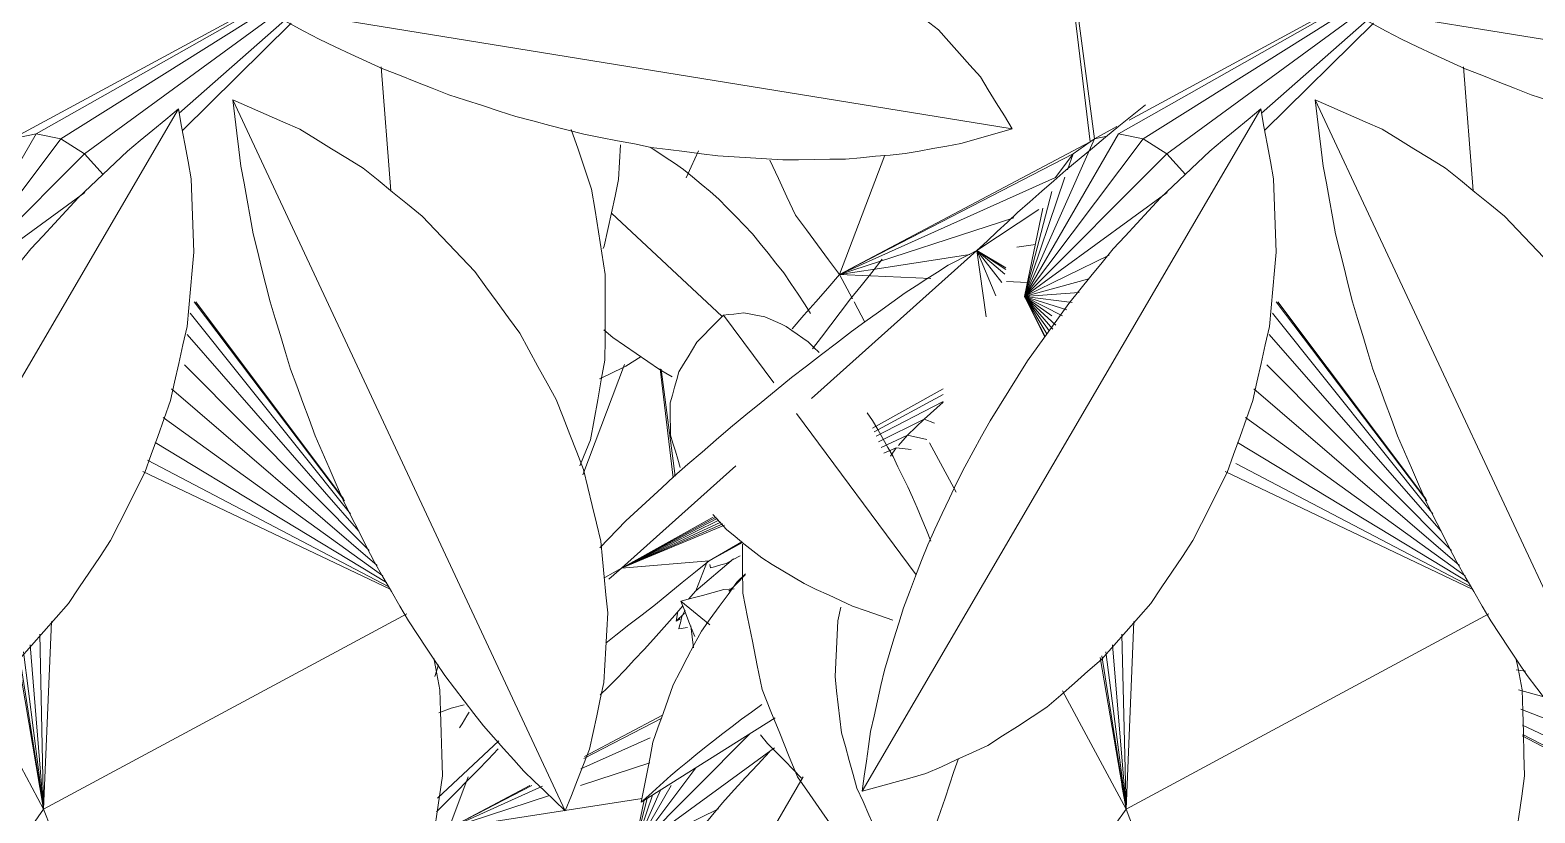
# Model space of a CAD drawing. Header units: metres. Extents: x 13.9 to 26.7, y -0.2 to 3.2.
# Drawn here: x 21.2077 to 21.3138, y 0.5748 to 0.63 of the extents above; entities that cross this region are included whole.
import ezdxf

# ---------------------------------------------------------------- set-up
doc = ezdxf.new("R2010")
doc.units = ezdxf.units.M
doc.layers.add('Importações nas famílias', color=10, linetype='Continuous', lineweight=5)
doc.layers.add('Vegetação', color=7, linetype='Continuous', lineweight=5)

# ---------------------------------------------------------------- blocks, each defined once
blk = doc.blocks.new('Planta_pergolado_12200 - plantas pergolado_skp_Component_12-V2603-Corte 1')
at = {"layer": 'Importações nas famílias'}
for p, q in [((21.23654, 0.5819), (21.23741, 0.58222)), ((21.23741, 0.58222), (21.23832, 0.58245)), ((21.23645, 0.57589), (21.24076, 0.57991)), ((21.21486, 0.55581), (21.21969, 0.56031))]:
    blk.add_line(p, q, dxfattribs=at)
at = {"layer": 'Importações nas famílias', "flags": 128}
for points in [[(21.24072, 0.57935), (21.24001, 0.57861), (21.23929, 0.57786)], [(21.23929, 0.57786), (21.23854, 0.57711), (21.2378, 0.57635), (21.23705, 0.57559), (21.23639, 0.57492)], [(21.21556, 0.55943), (21.21584, 0.5603), (21.21611, 0.56117), (21.21639, 0.56205)], [(21.22047, 0.56003), (21.22016, 0.55977), (21.21958, 0.55928)], [(21.21486, 0.55581), (21.21503, 0.55671), (21.21521, 0.55762), (21.21539, 0.55852), (21.21556, 0.55943)], [(21.21958, 0.55928), (21.21909, 0.55888), (21.2186, 0.55849), (21.21811, 0.55809), (21.21762, 0.5577)], [(21.21762, 0.5577), (21.21722, 0.55741), (21.21682, 0.55712), (21.21643, 0.55682), (21.21603, 0.55653)], [(21.21603, 0.55653), (21.21574, 0.55635), (21.21544, 0.55617), (21.21515, 0.55599), (21.21486, 0.55581)]]:
    blk.add_lwpolyline(points, dxfattribs=at)
blk = doc.blocks.new('Planta_pergolado_12200 - plantas pergolado_skp_Component_12-V2604-Corte 1')
at = {"layer": 'Importações nas famílias'}
for p, q in [((21.2566, 0.60991), (21.26014, 0.60513)), ((21.26175, 0.60297), (21.27017, 0.5916)), ((21.26673, 0.60303), (21.26711, 0.60248))]:
    blk.add_line(p, q, dxfattribs=at)
at = {"layer": 'Importações nas famílias', "flags": 128}
for points in [[(21.25473, 0.608), (21.2552, 0.60848), (21.25567, 0.60896), (21.25613, 0.60943), (21.2566, 0.60991)], [(21.2566, 0.60991), (21.25696, 0.60995), (21.25732, 0.60998), (21.25767, 0.61002), (21.25803, 0.61006)], [(21.25803, 0.61006), (21.2584, 0.60999), (21.25877, 0.60992), (21.25914, 0.60985), (21.25951, 0.60979)], [(21.25951, 0.60979), (21.25989, 0.60962), (21.26027, 0.60945), (21.26065, 0.60928), (21.26102, 0.6091)], [(21.26102, 0.6091), (21.26141, 0.60883), (21.26179, 0.60856), (21.26218, 0.60829), (21.26256, 0.60802)], [(21.25346, 0.60592), (21.25378, 0.60644), (21.2541, 0.60696), (21.25441, 0.60748), (21.25473, 0.608)], [(21.26256, 0.60802), (21.26294, 0.60765), (21.26333, 0.60728)], [(21.25284, 0.60372), (21.253, 0.60427), (21.25315, 0.60482), (21.25331, 0.60537), (21.25346, 0.60592)], [(21.25287, 0.60146), (21.25286, 0.60203), (21.25285, 0.60259), (21.25285, 0.60316), (21.25284, 0.60372)], [(21.26711, 0.60248), (21.26747, 0.60184), (21.26783, 0.60121), (21.26819, 0.60057), (21.26855, 0.59994)], [(21.25355, 0.59918), (21.25338, 0.59975), (21.25321, 0.60032), (21.25304, 0.60089), (21.25287, 0.60146)], [(21.26855, 0.59994), (21.26889, 0.59923), (21.26924, 0.59852), (21.26958, 0.59781), (21.26992, 0.59709)], [(21.26992, 0.59709), (21.27025, 0.59632), (21.27057, 0.59554), (21.2709, 0.59476), (21.27122, 0.59398)], [(21.2568, 0.5948), (21.25632, 0.59534), (21.25584, 0.59587)], [(21.25929, 0.5928), (21.25867, 0.5933), (21.25804, 0.5938), (21.25742, 0.5943), (21.2568, 0.5948)], [(21.26228, 0.59099), (21.26153, 0.59144), (21.26078, 0.59189), (21.26004, 0.59235), (21.25929, 0.5928)], [(21.2657, 0.58941), (21.26485, 0.5898), (21.26399, 0.5902), (21.26314, 0.59059), (21.26228, 0.59099)], [(21.26854, 0.58842), (21.26759, 0.58875), (21.26665, 0.58908), (21.2657, 0.58941)]]:
    blk.add_lwpolyline(points, dxfattribs=at)
blk = doc.blocks.new('Planta_pergolado_12200 - plantas pergolado_skp_Component_12-V2605-Corte 1')
at = {"layer": 'Importações nas famílias'}
for p, q in [((21.25663, 0.59058), (21.25736, 0.59062)), ((21.25563, 0.5881), (21.2536, 0.58975)), ((21.25971, 0.57973), (21.2592, 0.58035)), ((21.28518, 0.56399), (21.27889, 0.56912))]:
    blk.add_line(p, q, dxfattribs=at)
at = {"layer": 'Importações nas famílias', "flags": 128}
for points in [[(21.2536, 0.58975), (21.25436, 0.58996), (21.25512, 0.59016), (21.25587, 0.59037), (21.25663, 0.59058)], [(21.25458, 0.58726), (21.25433, 0.58788), (21.25409, 0.5885), (21.25385, 0.58912), (21.2536, 0.58975)], [(21.2621, 0.5773), (21.2615, 0.57791), (21.26091, 0.57852), (21.26031, 0.57912), (21.25971, 0.57973)], [(21.28268, 0.57214), (21.28305, 0.57114), (21.28342, 0.57013), (21.2838, 0.56913), (21.28417, 0.56812)], [(21.2778, 0.5669), (21.27692, 0.56735), (21.27603, 0.56779)], [(21.28417, 0.56812), (21.28442, 0.56709), (21.28468, 0.56606), (21.28493, 0.56502), (21.28518, 0.56399)], [(21.28145, 0.56534), (21.28054, 0.56573), (21.27962, 0.56612), (21.27871, 0.56651), (21.2778, 0.5669)], [(21.28518, 0.56399), (21.28425, 0.56433), (21.28332, 0.56467), (21.28238, 0.565), (21.28145, 0.56534)]]:
    blk.add_lwpolyline(points, dxfattribs=at)
blk = doc.blocks.new('Planta_pergolado_12200 - plantas pergolado_skp_Component_17-V2606-Corte 1')
at = {"layer": 'Importações nas famílias'}
for p, q in [((21.2573, 0.59274), (21.25466, 0.59048)), ((21.25466, 0.59048), (21.25547, 0.59259)), ((21.25697, 0.59045), (21.25748, 0.59094)), ((21.25748, 0.59094), (21.25813, 0.59162)), ((21.25414, 0.5899), (21.25466, 0.59048)), ((21.25391, 0.58913), (21.25366, 0.58868))]:
    blk.add_line(p, q, dxfattribs=at)
at = {"layer": 'Importações nas famílias', "flags": 128}
for points in [[(21.26779, 0.61384), (21.26705, 0.61291), (21.2663, 0.61197), (21.26556, 0.61104), (21.26482, 0.6101)], [(21.26482, 0.6101), (21.26416, 0.60923), (21.26351, 0.60836), (21.26287, 0.60752)], [(21.25167, 0.58708), (21.25242, 0.58793), (21.25316, 0.58878), (21.25373, 0.58942)], [(21.25366, 0.58868), (21.25361, 0.58846), (21.25356, 0.58824), (21.25351, 0.58802), (21.25346, 0.5878)], [(21.25346, 0.5878), (21.25361, 0.58783), (21.25376, 0.58785), (21.25391, 0.58788), (21.25406, 0.5879)], [(21.249, 0.58421), (21.24967, 0.58493), (21.25033, 0.58565), (21.251, 0.58636), (21.25167, 0.58708)], [(21.24792, 0.58315), (21.24846, 0.58368), (21.249, 0.58421)]]:
    blk.add_lwpolyline(points, dxfattribs=at)
blk = doc.blocks.new('Planta_pergolado_12200 - plantas pergolado_skp_Component_16-V2607-Corte 1')
for name in ['Planta_pergolado_12200 - plantas pergolado_skp_Component_17-V2606-Corte 1', 'Planta_pergolado_12200 - plantas pergolado_skp_Component_12-V2604-Corte 1', 'Planta_pergolado_12200 - plantas pergolado_skp_Component_12-V2605-Corte 1', 'Planta_pergolado_12200 - plantas pergolado_skp_Component_12-V2603-Corte 1']:
    blk.add_blockref(name, (0, 0))
blk = doc.blocks.new('Planta_pergolado_12200 - plantas pergolado_skp_Component_12-V27-Corte 1')
at = {"layer": 'Importações nas famílias'}
for p, q in [((16.63329, 0.59656), (16.6327, 0.59712)), ((16.63329, 0.59656), (16.63316, 0.59726)), ((16.633, 0.59674), (16.63329, 0.59656))]:
    blk.add_line(p, q, dxfattribs=at)
blk = doc.blocks.new('Planta_pergolado_12200 - plantas pergolado_skp_Component_16-V2611-Corte 1')
at = {"extrusion": (0, 0, -1), "zscale": -0.9999999999999998}
blk.add_blockref('Planta_pergolado_12200 - plantas pergolado_skp_Component_12-V27-Corte 1', (-37.88655, -0.00822), dxfattribs=at)
blk = doc.blocks.new('Planta_pergolado_12200 - plantas pergolado_skp_Component_12-V107-Corte 1')
at = {"layer": 'Importações nas famílias'}
blk.add_line((16.65029, 0.59268), (16.65004, 0.5935), dxfattribs=at)
blk = doc.blocks.new('Planta_pergolado_12200 - plantas pergolado_skp_Component_16-V2652-Corte 1')
at = {"extrusion": (0, 0, -1), "zscale": -0.9999999999999998}
blk.add_blockref('Planta_pergolado_12200 - plantas pergolado_skp_Component_12-V107-Corte 1', (-37.88655, -0.00822), dxfattribs=at)
blk = doc.blocks.new('Planta_pergolado_12200 - plantas pergolado_skp_Component_17-V2655-Corte 1')
at = {"layer": 'Importações nas famílias'}
for p, q in [((21.3131, 0.58482), (21.31246, 0.58492)), ((21.31441, 0.58302), (21.31262, 0.58352)), ((21.31616, 0.58084), (21.31277, 0.58214)), ((21.32025, 0.57636), (21.31288, 0.58027)), ((21.31817, 0.57854), (21.3129, 0.58102)), ((21.31982, 0.57678), (21.31291, 0.58037))]:
    blk.add_line(p, q, dxfattribs=at)
blk = doc.blocks.new('Planta_pergolado_12200 - plantas pergolado_skp_Component_16-V2656-Corte 1')
blk.add_blockref('Planta_pergolado_12200 - plantas pergolado_skp_Component_17-V2655-Corte 1', (0, 0))
blk = doc.blocks.new('Planta_pergolado_12200 - plantas pergolado_skp_-V2661-Corte 1')
for name in ['Planta_pergolado_12200 - plantas pergolado_skp_Component_16-V2652-Corte 1', 'Planta_pergolado_12200 - plantas pergolado_skp_Component_16-V2656-Corte 1']:
    blk.add_blockref(name, (0, 0))
blk = doc.blocks.new('Planta_pergolado_12200 - plantas pergolado_skp_-V2662-Corte 1')
for name in ['Planta_pergolado_12200 - plantas pergolado_skp_-V2661-Corte 1', 'Planta_pergolado_12200 - plantas pergolado_skp_Component_16-V2611-Corte 1', 'Planta_pergolado_12200 - plantas pergolado_skp_Component_16-V2607-Corte 1']:
    blk.add_blockref(name, (0, 0))
blk = doc.blocks.new('Planta_pergolado_12200 - plantas pergolado_skp_Component_12-V154-Corte 1')
at = {"layer": 'Importações nas famílias'}
for p, q in [((16.62168, 0.59755), (16.62189, 0.5966)), ((16.61658, 0.57757), (16.61507, 0.58247))]:
    blk.add_line(p, q, dxfattribs=at)
at = {"layer": 'Importações nas famílias', "flags": 128}
for points in [[(16.62189, 0.5966), (16.62194, 0.59561), (16.62199, 0.59463), (16.62204, 0.59365), (16.62209, 0.59266)], [(16.62209, 0.59266), (16.62198, 0.59167), (16.62186, 0.59068), (16.62175, 0.58969), (16.62164, 0.5887)], [(16.62164, 0.5887), (16.62136, 0.58773), (16.62109, 0.58675), (16.62082, 0.58578), (16.62055, 0.5848)], [(16.61402, 0.58505), (16.61371, 0.58599), (16.6134, 0.5869)], [(16.6153, 0.58129), (16.61498, 0.58223), (16.61466, 0.58317), (16.61434, 0.58411), (16.61402, 0.58505)], [(16.62055, 0.5848), (16.62012, 0.58387), (16.6197, 0.58293), (16.61928, 0.582), (16.61885, 0.58106)], [(16.61658, 0.57757), (16.61626, 0.5785), (16.61594, 0.57943), (16.61562, 0.58036), (16.6153, 0.58129)], [(16.61885, 0.58106), (16.61828, 0.58019), (16.61772, 0.57932), (16.61715, 0.57844), (16.61658, 0.57757)]]:
    blk.add_lwpolyline(points, dxfattribs=at)
blk = doc.blocks.new('Planta_pergolado_12200 - plantas pergolado_skp_Component_12-V155-Corte 1')
at = {"layer": 'Importações nas famílias'}
for p, q in [((16.62841, 0.5999), (16.629, 0.59931)), ((16.63574, 0.58382), (16.62631, 0.58976))]:
    blk.add_line(p, q, dxfattribs=at)
at = {"layer": 'Importações nas famílias', "flags": 128}
for points in [[(16.629, 0.59931), (16.62963, 0.59845), (16.63025, 0.59759), (16.63088, 0.59673), (16.63151, 0.59587)], [(16.63151, 0.59587), (16.63201, 0.59492), (16.63251, 0.59398), (16.633, 0.59303), (16.6335, 0.59208)], [(16.6335, 0.59208), (16.63385, 0.59107), (16.63421, 0.59006), (16.63457, 0.58905), (16.63492, 0.58804)], [(16.62869, 0.58966), (16.62797, 0.59017), (16.62726, 0.59069)], [(16.6313, 0.58764), (16.63065, 0.58814), (16.62999, 0.58865), (16.62934, 0.58915), (16.62869, 0.58966)], [(16.63366, 0.58569), (16.63307, 0.58618), (16.63248, 0.58666), (16.63189, 0.58715), (16.6313, 0.58764)], [(16.63492, 0.58804), (16.63512, 0.58698), (16.63533, 0.58593), (16.63553, 0.58487), (16.63574, 0.58382)], [(16.63574, 0.58382), (16.63522, 0.58429), (16.6347, 0.58475), (16.63418, 0.58522), (16.63366, 0.58569)]]:
    blk.add_lwpolyline(points, dxfattribs=at)
blk = doc.blocks.new('Planta_pergolado_12200 - plantas pergolado_skp_Component_17-V2685-Corte 1')
at = {"layer": 'Importações nas famílias'}
for p, q in [((21.27446, 0.61445), (21.27883, 0.61734)), ((21.27446, 0.61445), (21.26281, 0.60404)), ((21.2751, 0.60979), (21.27446, 0.61445)), ((21.27579, 0.61126), (21.27446, 0.61445)), ((21.2762, 0.6122), (21.27446, 0.61445)), ((21.27642, 0.61279), (21.27446, 0.61445)), ((21.2765, 0.61312), (21.27446, 0.61445)), ((21.27649, 0.61324), (21.27446, 0.61445)), ((21.2671, 0.60194), (21.27207, 0.60471)), ((21.27207, 0.60431), (21.26721, 0.60169)), ((21.27207, 0.60381), (21.26735, 0.60137)), ((21.27074, 0.60257), (21.27207, 0.60377)), ((21.26753, 0.60099), (21.27074, 0.60257)), ((21.26957, 0.60144), (21.27074, 0.60257)), ((21.27147, 0.6023), (21.27074, 0.60257)), ((21.26771, 0.60058), (21.26957, 0.60144)), ((21.26892, 0.60073), (21.26957, 0.60144)), ((21.27092, 0.60114), (21.26957, 0.60144)), ((21.26876, 0.60056), (21.26789, 0.60018)), ((21.26876, 0.60056), (21.26837, 0.59998)), ((21.26876, 0.60056), (21.26982, 0.60043)), ((21.25747, 0.59928), (21.24941, 0.59208)), ((21.25609, 0.59568), (21.24941, 0.59208)), ((21.24941, 0.59208), (21.25588, 0.59568)), ((21.25616, 0.59557), (21.24941, 0.59208)), ((21.24941, 0.59208), (21.25628, 0.59546)), ((21.24941, 0.59208), (21.25642, 0.59533)), ((21.25655, 0.5952), (21.24941, 0.59208)), ((21.25666, 0.5951), (21.24941, 0.59208)), ((21.2579, 0.59394), (21.25558, 0.5926)), ((21.25558, 0.5926), (21.25793, 0.59391)), ((21.25558, 0.5926), (21.25794, 0.59389)), ((21.24941, 0.59208), (21.24852, 0.59131)), ((21.25558, 0.5926), (21.24941, 0.59208))]:
    blk.add_line(p, q, dxfattribs=at)
at = {"layer": 'Importações nas famílias', "flags": 128}
for points in [[(21.28634, 0.62471), (21.28539, 0.62396), (21.28445, 0.62322)], [(21.28445, 0.62322), (21.28352, 0.62244), (21.28259, 0.62167), (21.28166, 0.6209), (21.28073, 0.62012)], [(21.28073, 0.62012), (21.27988, 0.61937), (21.27903, 0.61863), (21.27818, 0.61788), (21.27732, 0.61713)], [(21.27732, 0.61713), (21.27661, 0.61646), (21.27589, 0.61579), (21.27517, 0.61512), (21.27446, 0.61445)], [(21.27446, 0.61445), (21.27395, 0.61419), (21.27345, 0.61394), (21.27295, 0.61368), (21.27244, 0.61343)], [(21.27244, 0.61343), (21.27168, 0.61294), (21.27093, 0.61245), (21.27017, 0.61196), (21.26941, 0.61147)], [(21.26941, 0.61147), (21.26846, 0.61079), (21.26752, 0.61011), (21.26657, 0.60943), (21.26562, 0.60875)], [(21.26562, 0.60875), (21.26456, 0.60794), (21.26351, 0.60713), (21.26245, 0.60631), (21.26139, 0.6055)], [(21.26139, 0.6055), (21.26032, 0.60462), (21.25925, 0.60375), (21.25817, 0.60287), (21.2571, 0.60199)], [(21.2571, 0.60199), (21.25609, 0.60113), (21.25509, 0.60026), (21.25409, 0.5994), (21.25309, 0.59853)], [(21.25309, 0.59853), (21.25225, 0.59775), (21.25141, 0.59697), (21.25056, 0.59619), (21.24972, 0.59541)], [(21.24972, 0.59541), (21.24911, 0.59478), (21.2485, 0.59415), (21.24789, 0.59352)], [(21.25679, 0.59241), (21.25728, 0.59269), (21.25778, 0.59296)], [(21.24825, 0.59142), (21.24883, 0.59175), (21.24941, 0.59208)], [(21.2518, 0.58952), (21.25275, 0.59029), (21.25369, 0.59106), (21.25463, 0.59183), (21.25558, 0.5926)], [(21.25563, 0.59235), (21.25566, 0.59223), (21.25569, 0.5921)], [(21.25569, 0.5921), (21.25597, 0.59218), (21.25624, 0.59226), (21.25651, 0.59234), (21.25679, 0.59241)], [(21.2483, 0.58681), (21.24901, 0.58736), (21.24994, 0.58808), (21.25087, 0.5888), (21.2518, 0.58952)], [(21.23868, 0.58195), (21.23852, 0.58167), (21.23835, 0.58139), (21.23818, 0.58111), (21.23801, 0.58083)]]:
    blk.add_lwpolyline(points, dxfattribs=at)
blk = doc.blocks.new('Planta_pergolado_12200 - plantas pergolado_skp_Component_16-V2686-Corte 1')
blk.add_blockref('Planta_pergolado_12200 - plantas pergolado_skp_Component_17-V2685-Corte 1', (0, 0))
at = {"extrusion": (0, 0, -1)}
for name, zscale in [('Planta_pergolado_12200 - plantas pergolado_skp_Component_12-V155-Corte 1', -1), ('Planta_pergolado_12200 - plantas pergolado_skp_Component_12-V154-Corte 1', -0.9999999999999998)]:
    blk.add_blockref(name, (-37.88655, -0.00822), dxfattribs=dict(at, zscale=zscale))
blk = doc.blocks.new('Planta_pergolado_12200 - plantas pergolado_skp_Component_12-V99-Corte 1')
at = {"layer": 'Importações nas famílias'}
blk.add_line((16.59018, 0.2971), (16.64333, 0.30573), dxfattribs=at)
at = {"layer": 'Importações nas famílias', "flags": 128}
for points in [[(16.61278, 0.31216), (16.61153, 0.31187), (16.61028, 0.31158), (16.60904, 0.3113), (16.60779, 0.31101)], [(16.618, 0.31267), (16.61669, 0.31254), (16.61539, 0.31241), (16.61408, 0.31229), (16.61278, 0.31216)], [(16.62333, 0.31252), (16.622, 0.31256), (16.62066, 0.31259), (16.61933, 0.31263), (16.618, 0.31267)], [(16.62865, 0.31173), (16.62732, 0.31193), (16.62599, 0.31213), (16.62466, 0.31233), (16.62333, 0.31252)], [(16.63384, 0.31031), (16.63254, 0.31067), (16.63125, 0.31102), (16.62995, 0.31138), (16.62865, 0.31173)], [(16.60779, 0.31101), (16.60664, 0.31057), (16.60548, 0.31013), (16.60432, 0.30969), (16.60316, 0.30925)], [(16.63877, 0.30829), (16.63754, 0.3088), (16.6363, 0.3093), (16.63507, 0.30981), (16.63384, 0.31031)], [(16.60316, 0.30925), (16.60212, 0.30867), (16.60108, 0.30808), (16.60004, 0.3075), (16.599, 0.30692)], [(16.64333, 0.30573), (16.64219, 0.30637), (16.64105, 0.30701), (16.63991, 0.30765), (16.63877, 0.30829)], [(16.599, 0.30692), (16.5981, 0.30621), (16.59719, 0.30549), (16.59629, 0.30478), (16.59539, 0.30407)], [(16.63903, 0.30341), (16.6401, 0.30399), (16.64118, 0.30457), (16.64225, 0.30515), (16.64333, 0.30573)], [(16.59539, 0.30407), (16.59465, 0.30325), (16.59391, 0.30242), (16.59317, 0.3016), (16.59243, 0.30077)], [(16.63453, 0.30133), (16.63565, 0.30185), (16.63678, 0.30237), (16.6379, 0.30289), (16.63903, 0.30341)], [(16.62989, 0.29951), (16.63105, 0.29997), (16.63221, 0.30042), (16.63337, 0.30088), (16.63453, 0.30133)], [(16.59243, 0.30077), (16.59187, 0.29986), (16.59131, 0.29894), (16.59074, 0.29802), (16.59018, 0.2971)], [(16.62515, 0.29797), (16.62634, 0.29836), (16.62752, 0.29874), (16.62871, 0.29913), (16.62989, 0.29951)], [(16.62038, 0.29673), (16.62157, 0.29704), (16.62277, 0.29735), (16.62396, 0.29766), (16.62515, 0.29797)], [(16.59018, 0.2971), (16.59109, 0.29684), (16.59199, 0.29659), (16.5929, 0.29633), (16.59381, 0.29607)], [(16.59381, 0.29607), (16.59479, 0.29589), (16.59577, 0.29571), (16.59675, 0.29554), (16.59774, 0.29536)], [(16.61562, 0.2958), (16.61681, 0.29604), (16.618, 0.29627), (16.61919, 0.2965), (16.62038, 0.29673)], [(16.59774, 0.29536), (16.59878, 0.29526), (16.59983, 0.29517), (16.60088, 0.29507), (16.60193, 0.29497)], [(16.60193, 0.29497), (16.60303, 0.29496), (16.60413, 0.29495), (16.60524, 0.29493), (16.60634, 0.29492)], [(16.60634, 0.29492), (16.60749, 0.29499), (16.60863, 0.29506), (16.60978, 0.29513), (16.61092, 0.2952)], [(16.61092, 0.2952), (16.61209, 0.29535), (16.61327, 0.2955), (16.61444, 0.29565), (16.61562, 0.2958)]]:
    blk.add_lwpolyline(points, dxfattribs=at)
blk = doc.blocks.new('Planta_pergolado_12200 - plantas pergolado_skp_Component_12-V100-Corte 1')
at = {"layer": 'Importações nas famílias'}
blk.add_line((16.67702, 0.25046), (16.64893, 0.29851), dxfattribs=at)
at = {"layer": 'Importações nas famílias', "flags": 128}
for points in [[(16.64893, 0.29851), (16.64871, 0.29727), (16.64849, 0.29604), (16.64826, 0.29481), (16.64804, 0.29358)], [(16.65253, 0.29554), (16.65163, 0.29628), (16.65073, 0.29702), (16.64983, 0.29776), (16.64893, 0.29851)], [(16.65601, 0.29224), (16.65514, 0.29306), (16.65427, 0.29389), (16.6534, 0.29471), (16.65253, 0.29554)], [(16.64804, 0.29358), (16.64799, 0.29229), (16.64794, 0.291), (16.64789, 0.28972), (16.64784, 0.28843)], [(16.65933, 0.28865), (16.6585, 0.28955), (16.65767, 0.29044), (16.65684, 0.29134), (16.65601, 0.29224)], [(16.64784, 0.28843), (16.64796, 0.28712), (16.64808, 0.28581), (16.6482, 0.2845), (16.64832, 0.28318)], [(16.66246, 0.28481), (16.66168, 0.28577), (16.6609, 0.28673), (16.66011, 0.28769), (16.65933, 0.28865)], [(16.66536, 0.28076), (16.66464, 0.28177), (16.66391, 0.28278), (16.66319, 0.28379), (16.66246, 0.28481)], [(16.64832, 0.28318), (16.64862, 0.28188), (16.64891, 0.28058), (16.6492, 0.27927), (16.64949, 0.27797)], [(16.66801, 0.27654), (16.66735, 0.27759), (16.66669, 0.27865), (16.66603, 0.2797), (16.66536, 0.28076)], [(16.64949, 0.27797), (16.64994, 0.2767), (16.65039, 0.27543), (16.65085, 0.27416), (16.6513, 0.2729)], [(16.67036, 0.2722), (16.66978, 0.27329), (16.66919, 0.27437), (16.6686, 0.27546), (16.66801, 0.27654)], [(16.6513, 0.2729), (16.65191, 0.2717), (16.65251, 0.2705), (16.65312, 0.2693), (16.65372, 0.2681)], [(16.6724, 0.2678), (16.67189, 0.2689), (16.67138, 0.27), (16.67087, 0.2711), (16.67036, 0.2722)], [(16.65372, 0.2681), (16.65446, 0.26699), (16.65521, 0.26589), (16.65595, 0.26478), (16.65669, 0.26368)], [(16.67411, 0.26337), (16.67368, 0.26448), (16.67326, 0.26559), (16.67283, 0.26669), (16.6724, 0.2678)], [(16.65669, 0.26368), (16.65756, 0.26269), (16.65842, 0.26171), (16.65928, 0.26072), (16.66015, 0.25974)], [(16.67545, 0.25898), (16.67512, 0.26008), (16.67478, 0.26118), (16.67444, 0.26228), (16.67411, 0.26337)], [(16.66015, 0.25974), (16.66111, 0.2589), (16.66207, 0.25806), (16.66303, 0.25722), (16.664, 0.25638)], [(16.67643, 0.25466), (16.67618, 0.25574), (16.67594, 0.25682), (16.6757, 0.2579), (16.67545, 0.25898)], [(16.664, 0.25638), (16.66504, 0.2557), (16.66608, 0.25502), (16.66712, 0.25435), (16.66816, 0.25367)], [(16.67702, 0.25046), (16.67687, 0.25151), (16.67672, 0.25256), (16.67657, 0.25361), (16.67643, 0.25466)], [(16.66816, 0.25367), (16.66925, 0.25318), (16.67035, 0.25268), (16.67144, 0.25218), (16.67253, 0.25169)], [(16.67253, 0.25169), (16.67366, 0.25138), (16.67478, 0.25107), (16.6759, 0.25077), (16.67702, 0.25046)]]:
    blk.add_lwpolyline(points, dxfattribs=at)
blk = doc.blocks.new('Planta_pergolado_12200 - plantas pergolado_skp_Component_12-V101-Corte 1')
at = {"layer": 'Importações nas famílias'}
blk.add_line((16.62168, 0.24907), (16.6451, 0.29914), dxfattribs=at)
at = {"layer": 'Importações nas famílias', "flags": 128}
for points in [[(16.6451, 0.29914), (16.64392, 0.29863), (16.64275, 0.29811), (16.64157, 0.29759), (16.64039, 0.29708)], [(16.64453, 0.29447), (16.64468, 0.29564), (16.64482, 0.29681), (16.64496, 0.29798), (16.6451, 0.29914)], [(16.64039, 0.29708), (16.63927, 0.29639), (16.63815, 0.2957), (16.63703, 0.29501), (16.63591, 0.29433)], [(16.63591, 0.29433), (16.63487, 0.29349), (16.63384, 0.29265), (16.6328, 0.2918), (16.63176, 0.29096)], [(16.64366, 0.28971), (16.64388, 0.2909), (16.64409, 0.29209), (16.64431, 0.29328), (16.64453, 0.29447)], [(16.63176, 0.29096), (16.63084, 0.28999), (16.62991, 0.28901), (16.62899, 0.28804), (16.62806, 0.28706)], [(16.64248, 0.28493), (16.64278, 0.28612), (16.64307, 0.28732), (16.64336, 0.28852), (16.64366, 0.28971)], [(16.62806, 0.28706), (16.62727, 0.28598), (16.62647, 0.28489), (16.62568, 0.2838), (16.62488, 0.28272)], [(16.64103, 0.28017), (16.64139, 0.28136), (16.64175, 0.28255), (16.64212, 0.28374), (16.64248, 0.28493)], [(16.62488, 0.28272), (16.62424, 0.28154), (16.6236, 0.28037), (16.62295, 0.2792), (16.62231, 0.27803)], [(16.6393, 0.27549), (16.63973, 0.27666), (16.64016, 0.27783), (16.6406, 0.279), (16.64103, 0.28017)], [(16.62231, 0.27803), (16.62183, 0.2768), (16.62135, 0.27557), (16.62087, 0.27434), (16.62039, 0.2731)], [(16.63733, 0.27095), (16.63782, 0.27208), (16.63832, 0.27322), (16.63881, 0.27436), (16.6393, 0.27549)], [(16.62039, 0.2731), (16.62008, 0.27184), (16.61978, 0.27058), (16.61948, 0.26932), (16.61917, 0.26806)], [(16.63513, 0.26658), (16.63568, 0.26767), (16.63623, 0.26876), (16.63678, 0.26985), (16.63733, 0.27095)], [(16.61917, 0.26806), (16.61905, 0.2668), (16.61893, 0.26554), (16.61881, 0.26428), (16.61869, 0.26302)], [(16.63273, 0.26245), (16.63333, 0.26348), (16.63393, 0.26451), (16.63453, 0.26555), (16.63513, 0.26658)], [(16.61869, 0.26302), (16.61876, 0.26179), (16.61882, 0.26056), (16.61889, 0.25933), (16.61896, 0.2581)], [(16.63016, 0.25859), (16.6308, 0.25955), (16.63145, 0.26052), (16.63209, 0.26148), (16.63273, 0.26245)], [(16.61896, 0.2581), (16.61921, 0.25693), (16.61946, 0.25576), (16.61971, 0.25459), (16.61996, 0.25342)], [(16.62744, 0.25505), (16.62812, 0.25593), (16.6288, 0.25682), (16.62948, 0.2577), (16.63016, 0.25859)], [(16.6246, 0.25186), (16.62531, 0.25266), (16.62602, 0.25345), (16.62673, 0.25425), (16.62744, 0.25505)], [(16.61996, 0.25342), (16.62039, 0.25233), (16.62082, 0.25125), (16.62125, 0.25016), (16.62168, 0.24907)], [(16.62168, 0.24907), (16.62241, 0.24977), (16.62314, 0.25047), (16.62387, 0.25117), (16.6246, 0.25186)]]:
    blk.add_lwpolyline(points, dxfattribs=at)
blk = doc.blocks.new('Planta_pergolado_12200 - plantas pergolado_skp_Component_17-V2714-Corte 1')
at = {"layer": 'Importações nas famílias'}
for p, q in [((21.22381, 0.6317), (21.20648, 0.62232)), ((21.22399, 0.63162), (21.20817, 0.62268)), ((21.20991, 0.62232), (21.22434, 0.63136)), ((21.21158, 0.62127), (21.22498, 0.63105)), ((21.21825, 0.62414), (21.22566, 0.63065)), ((21.21848, 0.6229), (21.22615, 0.63046)), ((21.23316, 0.61867), (21.23247, 0.62739)), ((21.20156, 0.61122), (21.20817, 0.62268)), ((21.20817, 0.62268), (21.20648, 0.62232)), ((21.20991, 0.62232), (21.20817, 0.62268)), ((21.20156, 0.61122), (21.20991, 0.62232)), ((21.21158, 0.62127), (21.20991, 0.62232)), ((21.20156, 0.61122), (21.21158, 0.62127)), ((21.2129, 0.61981), (21.21158, 0.62127)), ((21.20156, 0.61122), (21.2116, 0.61853)), ((21.2299, 0.59682), (21.2193, 0.61083)), ((21.22983, 0.59697), (21.21941, 0.61085)), ((21.23033, 0.5959), (21.21903, 0.61005)), ((21.23091, 0.59468), (21.2188, 0.60853)), ((21.23164, 0.59333), (21.21863, 0.60641)), ((21.2322, 0.59228), (21.21771, 0.60472)), ((21.2326, 0.59154), (21.21713, 0.60269)), ((21.23286, 0.59106), (21.21656, 0.60094)), ((21.23302, 0.59076), (21.21602, 0.59968)), ((21.21569, 0.5989), (21.23311, 0.59061)), ((21.23428, 0.58886), (21.2087, 0.57511)), ((21.20842, 0.58744), (21.2087, 0.57511)), ((21.20926, 0.58833), (21.2087, 0.57511)), ((21.2087, 0.57511), (21.20775, 0.58667)), ((21.20688, 0.58579), (21.2087, 0.57511)), ((21.207, 0.58591), (21.2087, 0.57511)), ((21.2087, 0.57511), (21.20728, 0.5862)), ((21.20424, 0.58344), (21.2087, 0.57511))]:
    blk.add_line(p, q, dxfattribs=at)
at = {"layer": 'Importações nas famílias', "flags": 128}
for points in [[(21.2473, 0.61878), (21.24683, 0.62019), (21.24635, 0.62159), (21.24587, 0.62299)], [(21.24827, 0.61276), (21.24803, 0.61427), (21.24779, 0.61577), (21.24755, 0.61728), (21.2473, 0.61878)], [(21.24825, 0.60674), (21.24826, 0.60824), (21.24826, 0.60975), (21.24827, 0.61126), (21.24827, 0.61276)], [(21.24723, 0.60113), (21.24748, 0.60253), (21.24774, 0.60393), (21.24799, 0.60534), (21.24825, 0.60674)], [(21.24648, 0.59928), (21.24674, 0.59992), (21.24723, 0.60113)], [(21.23661, 0.58352), (21.23632, 0.58501), (21.23618, 0.58575)], [(21.23679, 0.57746), (21.23675, 0.57898), (21.2367, 0.58049), (21.23666, 0.58201), (21.23661, 0.58352)], [(21.23596, 0.57174), (21.23617, 0.57317), (21.23638, 0.5746), (21.23658, 0.57603), (21.23679, 0.57746)], [(21.20563, 0.5708), (21.2064, 0.57188), (21.20716, 0.57296), (21.20793, 0.57403), (21.2087, 0.57511)], [(21.2087, 0.57511), (21.20922, 0.57374), (21.20974, 0.57237), (21.21026, 0.571), (21.21078, 0.56963)]]:
    blk.add_lwpolyline(points, dxfattribs=at)
blk = doc.blocks.new('Planta_pergolado_12200 - plantas pergolado_skp_Component_16-V2715-Corte 1')
blk.add_blockref('Planta_pergolado_12200 - plantas pergolado_skp_Component_17-V2714-Corte 1', (0, 0))
at = {"extrusion": (0, 0, -1)}
for name, zscale in [('Planta_pergolado_12200 - plantas pergolado_skp_Component_12-V99-Corte 1', -1), ('Planta_pergolado_12200 - plantas pergolado_skp_Component_12-V101-Corte 1', -0.9999999999999997), ('Planta_pergolado_12200 - plantas pergolado_skp_Component_12-V100-Corte 1', -1)]:
    blk.add_blockref(name, (-37.86713, 0.32592), dxfattribs=dict(at, zscale=zscale))
blk = doc.blocks.new('Planta_pergolado_12200 - plantas pergolado_skp_Component_17-V2724-Corte 1')
at = {"layer": 'Importações nas famílias'}
for p, q in [((21.27949, 0.64672), (21.28243, 0.62211)), ((21.28274, 0.62232), (21.27953, 0.64675)), ((21.30024, 0.63162), (21.28442, 0.62268)), ((21.30006, 0.6317), (21.28518, 0.62364)), ((21.28616, 0.62232), (21.30059, 0.63136)), ((21.28783, 0.62127), (21.30123, 0.63105)), ((21.29451, 0.62414), (21.30192, 0.63065)), ((21.29473, 0.6229), (21.3024, 0.63046)), ((21.30941, 0.61867), (21.30873, 0.62739)), ((21.27781, 0.61122), (21.28442, 0.62268)), ((21.28432, 0.62318), (21.28274, 0.62232)), ((21.28363, 0.62251), (21.28274, 0.62232)), ((21.28616, 0.62232), (21.28442, 0.62268)), ((21.28243, 0.62211), (21.26477, 0.61276)), ((21.27781, 0.61122), (21.28274, 0.62232)), ((21.27781, 0.61122), (21.28616, 0.62232)), ((21.28243, 0.62211), (21.28123, 0.62127)), ((21.28274, 0.62232), (21.28243, 0.62211)), ((21.28783, 0.62127), (21.28616, 0.62232)), ((21.28123, 0.62127), (21.26477, 0.61276)), ((21.26477, 0.61276), (21.26796, 0.62118)), ((21.27781, 0.61122), (21.28783, 0.62127)), ((21.28123, 0.62127), (21.27999, 0.6196)), ((21.28084, 0.62013), (21.28123, 0.62127)), ((21.28915, 0.61981), (21.28783, 0.62127)), ((21.27999, 0.6196), (21.26477, 0.61276)), ((21.27781, 0.61122), (21.28066, 0.61962)), ((21.27781, 0.61122), (21.27973, 0.61861)), ((21.27781, 0.61122), (21.28785, 0.61853)), ((21.27781, 0.61122), (21.27911, 0.61743)), ((21.27706, 0.61676), (21.26477, 0.61276)), ((21.27395, 0.61418), (21.26729, 0.61315)), ((21.27858, 0.61489), (21.27727, 0.61469)), ((21.28377, 0.61413), (21.27781, 0.61122)), ((21.26726, 0.61314), (21.26477, 0.61276)), ((21.26477, 0.61276), (21.26569, 0.61106)), ((21.26695, 0.61267), (21.26477, 0.61276)), ((21.27121, 0.61249), (21.26697, 0.61267)), ((21.27803, 0.61221), (21.27654, 0.61227)), ((21.27781, 0.61122), (21.28235, 0.61245)), ((21.26581, 0.61083), (21.26657, 0.60941)), ((21.28166, 0.61149), (21.27781, 0.61122)), ((21.27954, 0.60879), (21.27781, 0.61122)), ((21.27781, 0.61122), (21.27973, 0.60986)), ((21.28049, 0.60986), (21.27781, 0.61122)), ((21.27781, 0.61122), (21.28079, 0.61028)), ((21.28117, 0.6108), (21.27781, 0.61122)), ((21.27781, 0.61122), (21.28001, 0.60919)), ((21.27781, 0.61122), (21.27981, 0.60891)), ((21.27781, 0.61122), (21.27939, 0.60858)), ((21.27781, 0.61122), (21.27927, 0.6084)), ((21.27781, 0.61122), (21.27923, 0.60835)), ((21.30616, 0.59682), (21.29555, 0.61083)), ((21.30608, 0.59697), (21.29566, 0.61085)), ((21.30659, 0.5959), (21.29529, 0.61005)), ((21.30716, 0.59468), (21.29505, 0.60853)), ((21.30789, 0.59333), (21.29488, 0.60641)), ((21.30846, 0.59228), (21.29397, 0.60472)), ((21.30885, 0.59154), (21.29338, 0.60269)), ((21.27112, 0.60092), (21.27299, 0.59744)), ((21.30911, 0.59106), (21.29282, 0.60094)), ((21.30927, 0.59076), (21.29271, 0.59945)), ((21.29194, 0.5989), (21.30936, 0.59061)), ((21.31053, 0.58886), (21.28496, 0.57511)), ((21.28467, 0.58744), (21.28496, 0.57511)), ((21.28551, 0.58833), (21.28496, 0.57511)), ((21.28496, 0.57511), (21.28401, 0.58667)), ((21.28313, 0.58579), (21.28496, 0.57511)), ((21.28325, 0.58591), (21.28496, 0.57511)), ((21.28496, 0.57511), (21.28354, 0.5862)), ((21.28049, 0.58344), (21.28496, 0.57511)), ((21.28496, 0.57511), (21.28467, 0.57678))]:
    blk.add_line(p, q, dxfattribs=at)
at = {"layer": 'Importações nas famílias', "flags": 128}
for points in [[(21.25987, 0.62083), (21.26047, 0.61953), (21.26107, 0.61824), (21.26167, 0.61694)], [(21.26167, 0.61694), (21.26245, 0.6159), (21.26322, 0.61485), (21.264, 0.61381), (21.26477, 0.61276)], [(21.26477, 0.61276), (21.26394, 0.6118), (21.26311, 0.61085), (21.26227, 0.60989), (21.26144, 0.60893)], [(21.25793, 0.59377), (21.25795, 0.59205), (21.25797, 0.59033)], [(21.25797, 0.59033), (21.2583, 0.58863), (21.25864, 0.58693), (21.25898, 0.58523), (21.25932, 0.58353)], [(21.31287, 0.58352), (21.31258, 0.58501), (21.31243, 0.58575)], [(21.25932, 0.58353), (21.25994, 0.58199), (21.26057, 0.58046), (21.26119, 0.57892), (21.26182, 0.57739)], [(21.31304, 0.57746), (21.313, 0.57898), (21.31296, 0.58049), (21.31291, 0.58201), (21.31287, 0.58352)], [(21.26182, 0.57739), (21.26268, 0.57615), (21.26354, 0.57491), (21.2644, 0.57368), (21.26526, 0.57244)], [(21.31222, 0.57174), (21.31242, 0.57317), (21.31263, 0.5746), (21.31284, 0.57603), (21.31304, 0.57746)], [(21.28188, 0.5708), (21.28265, 0.57188), (21.28342, 0.57296), (21.28419, 0.57403), (21.28496, 0.57511)], [(21.28496, 0.57511), (21.28548, 0.57374), (21.286, 0.57237), (21.28651, 0.571), (21.28703, 0.56963)]]:
    blk.add_lwpolyline(points, dxfattribs=at)
blk = doc.blocks.new('Planta_pergolado_12200 - plantas pergolado_skp_Component_16-V2725-Corte 1')
blk.add_blockref('Planta_pergolado_12200 - plantas pergolado_skp_Component_17-V2724-Corte 1', (0, 0))
at = {"extrusion": (0, 0, -1)}
for name, zscale in [('Planta_pergolado_12200 - plantas pergolado_skp_Component_12-V99-Corte 1', -1), ('Planta_pergolado_12200 - plantas pergolado_skp_Component_12-V101-Corte 1', -0.9999999999999997), ('Planta_pergolado_12200 - plantas pergolado_skp_Component_12-V100-Corte 1', -1)]:
    blk.add_blockref(name, (-37.94339, 0.32592), dxfattribs=dict(at, zscale=zscale))
blk = doc.blocks.new('Planta_pergolado_12200 - plantas pergolado_skp_-V2728-Corte 1')
for name in ['Planta_pergolado_12200 - plantas pergolado_skp_Component_16-V2715-Corte 1', 'Planta_pergolado_12200 - plantas pergolado_skp_Component_16-V2725-Corte 1']:
    blk.add_blockref(name, (0, 0))
blk = doc.blocks.new('Planta_pergolado_12200 - plantas pergolado_skp_-V2729-Corte 1')
for name in ['Planta_pergolado_12200 - plantas pergolado_skp_-V2728-Corte 1', 'Planta_pergolado_12200 - plantas pergolado_skp_Component_16-V2686-Corte 1']:
    blk.add_blockref(name, (0, 0))
blk = doc.blocks.new('Planta_pergolado_12200 - plantas pergolado_skp_Component_12-V2786-Corte 1')
at = {"layer": 'Importações nas famílias'}
for p, q in [((21.23883, 0.53737), (21.26222, 0.57738)), ((21.2415, 0.5495), (21.24174, 0.55028))]:
    blk.add_line(p, q, dxfattribs=at)
at = {"layer": 'Importações nas famílias', "flags": 128}
for points in [[(21.25652, 0.57556), (21.25735, 0.57646), (21.25818, 0.57735), (21.25901, 0.57825), (21.25985, 0.57915)], [(21.25339, 0.57172), (21.25417, 0.57268), (21.25496, 0.57364), (21.25574, 0.5746), (21.25652, 0.57556)], [(21.25049, 0.56767), (21.25121, 0.56868), (21.25194, 0.56969), (21.25266, 0.5707), (21.25339, 0.57172)], [(21.24784, 0.56345), (21.2485, 0.5645), (21.24916, 0.56556), (21.24983, 0.56661), (21.25049, 0.56767)], [(21.24549, 0.55911), (21.24608, 0.5602), (21.24666, 0.56128), (21.24725, 0.56237), (21.24784, 0.56345)], [(21.24345, 0.55471), (21.24396, 0.55581), (21.24447, 0.55691), (21.24498, 0.55801), (21.24549, 0.55911)], [(21.24174, 0.55028), (21.24217, 0.55139), (21.2426, 0.5525), (21.24302, 0.5536), (21.24345, 0.55471)], [(21.25802, 0.54929), (21.25743, 0.54862), (21.25657, 0.54763), (21.25571, 0.54665)], [(21.2404, 0.54589), (21.24073, 0.54699), (21.24093, 0.54763)], [(21.25571, 0.54665), (21.25474, 0.54581), (21.25378, 0.54497), (21.25282, 0.54413), (21.25185, 0.54329)], [(21.23942, 0.54157), (21.23967, 0.54265), (21.23991, 0.54373), (21.24016, 0.54481), (21.2404, 0.54589)], [(21.25185, 0.54329), (21.25081, 0.54261), (21.24977, 0.54193), (21.24873, 0.54126), (21.24769, 0.54058)], [(21.23883, 0.53737), (21.23898, 0.53842), (21.23913, 0.53947), (21.23928, 0.54052), (21.23942, 0.54157)], [(21.24769, 0.54058), (21.2466, 0.54009), (21.2455, 0.53959), (21.24441, 0.53909), (21.24332, 0.5386)], [(21.24332, 0.5386), (21.2422, 0.53829), (21.24108, 0.53798), (21.23995, 0.53768), (21.23883, 0.53737)]]:
    blk.add_lwpolyline(points, dxfattribs=at)
blk = doc.blocks.new('Planta_pergolado_12200 - plantas pergolado_skp_Component_12-V2787-Corte 1')
at = {"layer": 'Importações nas famílias'}
blk.add_line((21.2508, 0.60698), (21.24971, 0.6063), dxfattribs=at)
at = {"layer": 'Importações nas famílias', "flags": 128}
blk.add_lwpolyline([(21.24971, 0.6063), (21.24852, 0.60573), (21.24787, 0.60542)], dxfattribs=at)
blk = doc.blocks.new('Planta_pergolado_12200 - plantas pergolado_skp_Component_17-V2788-Corte 1')
at = {"layer": 'Importações nas famílias'}
for p, q in [((21.24668, 0.59865), (21.24962, 0.60642)), ((21.25214, 0.60613), (21.25306, 0.59845)), ((21.2532, 0.59857), (21.25221, 0.60609)), ((21.25431, 0.58803), (21.25449, 0.58648)), ((21.25225, 0.58152), (21.24677, 0.57868)), ((21.25231, 0.58173), (21.24681, 0.57882)), ((21.25143, 0.58013), (21.24655, 0.57794)), ((21.25028, 0.57221), (21.25847, 0.58043)), ((21.25028, 0.57221), (21.2602, 0.57943)), ((21.2514, 0.57836), (21.24653, 0.57678)), ((21.25028, 0.57221), (21.25464, 0.57801)), ((21.23724, 0.57375), (21.23861, 0.57738)), ((21.24309, 0.57678), (21.23724, 0.57375)), ((21.24296, 0.57678), (21.23724, 0.57375)), ((21.24384, 0.57672), (21.23724, 0.57375)), ((21.24434, 0.57606), (21.23724, 0.57375)), ((21.25086, 0.57585), (21.23724, 0.57375)), ((21.25028, 0.57221), (21.25291, 0.57678)), ((21.25028, 0.57221), (21.25216, 0.57645)), ((21.25028, 0.57221), (21.2516, 0.5761)), ((21.25028, 0.57221), (21.25122, 0.57586)), ((21.25028, 0.57221), (21.25101, 0.57573)), ((21.25624, 0.57512), (21.25028, 0.57221))]:
    blk.add_line(p, q, dxfattribs=at)
at = {"layer": 'Importações nas famílias', "flags": 128}
blk.add_lwpolyline([(21.25483, 0.62147), (21.25432, 0.62035), (21.25396, 0.61958)], dxfattribs=at)
blk = doc.blocks.new('Planta_pergolado_12200 - plantas pergolado_skp_Component_16-V2789-Corte 1')
for name in ['Planta_pergolado_12200 - plantas pergolado_skp_Component_17-V2788-Corte 1', 'Planta_pergolado_12200 - plantas pergolado_skp_Component_12-V2787-Corte 1', 'Planta_pergolado_12200 - plantas pergolado_skp_Component_12-V2786-Corte 1']:
    blk.add_blockref(name, (0, 0))
blk = doc.blocks.new('Planta_pergolado_12200 - plantas pergolado_skp_-V2810-Corte 1')
blk.add_blockref('Planta_pergolado_12200 - plantas pergolado_skp_Component_16-V2789-Corte 1', (0, 0))
blk = doc.blocks.new('Planta_pergolado_12200 - plantas pergolado_skp_-V2811-Corte 1')
blk.add_blockref('Planta_pergolado_12200 - plantas pergolado_skp_-V2810-Corte 1', (0, 0))
blk = doc.blocks.new('Planta_pergolado_12200 - plantas pergolado_skp_-V2968-Corte 1')
for name in ['Planta_pergolado_12200 - plantas pergolado_skp_-V2729-Corte 1', 'Planta_pergolado_12200 - plantas pergolado_skp_-V2811-Corte 1', 'Planta_pergolado_12200 - plantas pergolado_skp_-V2662-Corte 1']:
    blk.add_blockref(name, (0, 0))
blk = doc.blocks.new('Planta_pergolado_12200 - plantas pergolado_skp_Component_12-V2998-Corte 1')
at = {"layer": 'Importações nas famílias'}
for p, q in [((21.2565, 0.6098), (21.24871, 0.61708)), ((21.24818, 0.60886), (21.24881, 0.60833)), ((21.25208, 0.60607), (21.25298, 0.60555))]:
    blk.add_line(p, q, dxfattribs=at)
at = {"layer": 'Importações nas famílias', "flags": 128}
for points in [[(21.25379, 0.62017), (21.25314, 0.6206), (21.25249, 0.62103), (21.25184, 0.62147), (21.25143, 0.62174)], [(21.25628, 0.61807), (21.25566, 0.6186), (21.25503, 0.61912), (21.25441, 0.61964), (21.25379, 0.62017)], [(21.25864, 0.61564), (21.25805, 0.61624), (21.25746, 0.61685), (21.25687, 0.61746), (21.25628, 0.61807)], [(21.26084, 0.61289), (21.26029, 0.61357), (21.25974, 0.61426), (21.25919, 0.61495), (21.25864, 0.61564)], [(21.26274, 0.61003), (21.26236, 0.61062), (21.26185, 0.61137), (21.26135, 0.61213), (21.26084, 0.61289)], [(21.24881, 0.60833), (21.24963, 0.60776), (21.25045, 0.6072), (21.25126, 0.60663), (21.25208, 0.60607)]]:
    blk.add_lwpolyline(points, dxfattribs=at)
blk = doc.blocks.new('Planta_pergolado_12200 - plantas pergolado_skp_Component_17-V2999-Corte 1')
at = {"layer": 'Importações nas famílias', "flags": 128}
for points in [[(21.18409, 0.58088), (21.18368, 0.58042), (21.18328, 0.57997), (21.18288, 0.57951)], [(21.18288, 0.57951), (21.18271, 0.57923), (21.18254, 0.57895), (21.18237, 0.57867), (21.18221, 0.57839)], [(21.1838, 0.57852), (21.18434, 0.57883), (21.18488, 0.57915)], [(21.18221, 0.57839), (21.18228, 0.5783), (21.18236, 0.57822), (21.18244, 0.57814), (21.18252, 0.57805)], [(21.18252, 0.57805), (21.18284, 0.57817), (21.18316, 0.57829), (21.18348, 0.57841), (21.1838, 0.57852)]]:
    blk.add_lwpolyline(points, dxfattribs=at)
blk = doc.blocks.new('Planta_pergolado_12200 - plantas pergolado_skp_Component_16-V3000-Corte 1')
for name in ['Planta_pergolado_12200 - plantas pergolado_skp_Component_12-V2998-Corte 1', 'Planta_pergolado_12200 - plantas pergolado_skp_Component_17-V2999-Corte 1']:
    blk.add_blockref(name, (0, 0))
blk = doc.blocks.new('Planta_pergolado_12200 - plantas pergolado_skp_-V3034-Corte 1')
blk.add_blockref('Planta_pergolado_12200 - plantas pergolado_skp_Component_16-V3000-Corte 1', (0, 0))
blk = doc.blocks.new('Planta_pergolado_12200 - plantas pergolado_skp_Component_12-V3097-Corte 1')
at = {"layer": 'Importações nas famílias'}
for p, q in [((21.2266, 0.65894), (21.22778, 0.65842)), ((21.2364, 0.65231), (21.23725, 0.65141)), ((21.23432, 0.63641), (21.23178, 0.64185)), ((21.24527, 0.64044), (21.24586, 0.63937)), ((21.24586, 0.63937), (21.24622, 0.63845)), ((21.2482, 0.61476), (21.24813, 0.61459))]:
    blk.add_line(p, q, dxfattribs=at)
at = {"layer": 'Importações nas famílias', "flags": 128}
for points in [[(21.22778, 0.65842), (21.2289, 0.65773), (21.23002, 0.65705), (21.23114, 0.65636), (21.23226, 0.65567)], [(21.23226, 0.65567), (21.23329, 0.65483), (21.23433, 0.65399), (21.23536, 0.65315), (21.2364, 0.65231)], [(21.24934, 0.62191), (21.24927, 0.62068), (21.24921, 0.61945)], [(21.24921, 0.61945), (21.24896, 0.61828), (21.24871, 0.61711), (21.24845, 0.61593), (21.2482, 0.61476)]]:
    blk.add_lwpolyline(points, dxfattribs=at)
blk = doc.blocks.new('Planta_pergolado_12200 - plantas pergolado_skp_Component_16-V3099-Corte 1')
blk.add_blockref('Planta_pergolado_12200 - plantas pergolado_skp_Component_12-V3097-Corte 1', (0, 0))
blk = doc.blocks.new('Planta_pergolado_12200 - plantas pergolado_skp_-V3113-Corte 1')
blk.add_blockref('Planta_pergolado_12200 - plantas pergolado_skp_Component_16-V3099-Corte 1', (0, 0))
blk = doc.blocks.new('Planta_pergolado_12200 - plantas pergolado_skp_-V3114-Corte 1')
blk.add_blockref('Planta_pergolado_12200 - plantas pergolado_skp_-V3113-Corte 1', (0, 0))
blk = doc.blocks.new('Planta_pergolado_12200 - plantas pergolado_skp_-V3304-Corte 1')
for name in ['Planta_pergolado_12200 - plantas pergolado_skp_-V3114-Corte 1', 'Planta_pergolado_12200 - plantas pergolado_skp_-V3034-Corte 1']:
    blk.add_blockref(name, (0, 0))
blk = doc.blocks.new('Planta_pergolado_12200 - Planta_pergolado_12200-3075656-Corte 1')
for name in ['Planta_pergolado_12200 - plantas pergolado_skp_-V3304-Corte 1', 'Planta_pergolado_12200 - plantas pergolado_skp_-V2968-Corte 1']:
    blk.add_blockref(name, (0, 0))

msp = doc.modelspace()

# ---------------------------------------------------------------- block references
at = {"layer": 'Vegetação', "color": 10}
msp.add_blockref('Planta_pergolado_12200 - Planta_pergolado_12200-3075656-Corte 1', (0, 0), dxfattribs=at)

doc.saveas('drawing.dxf')
